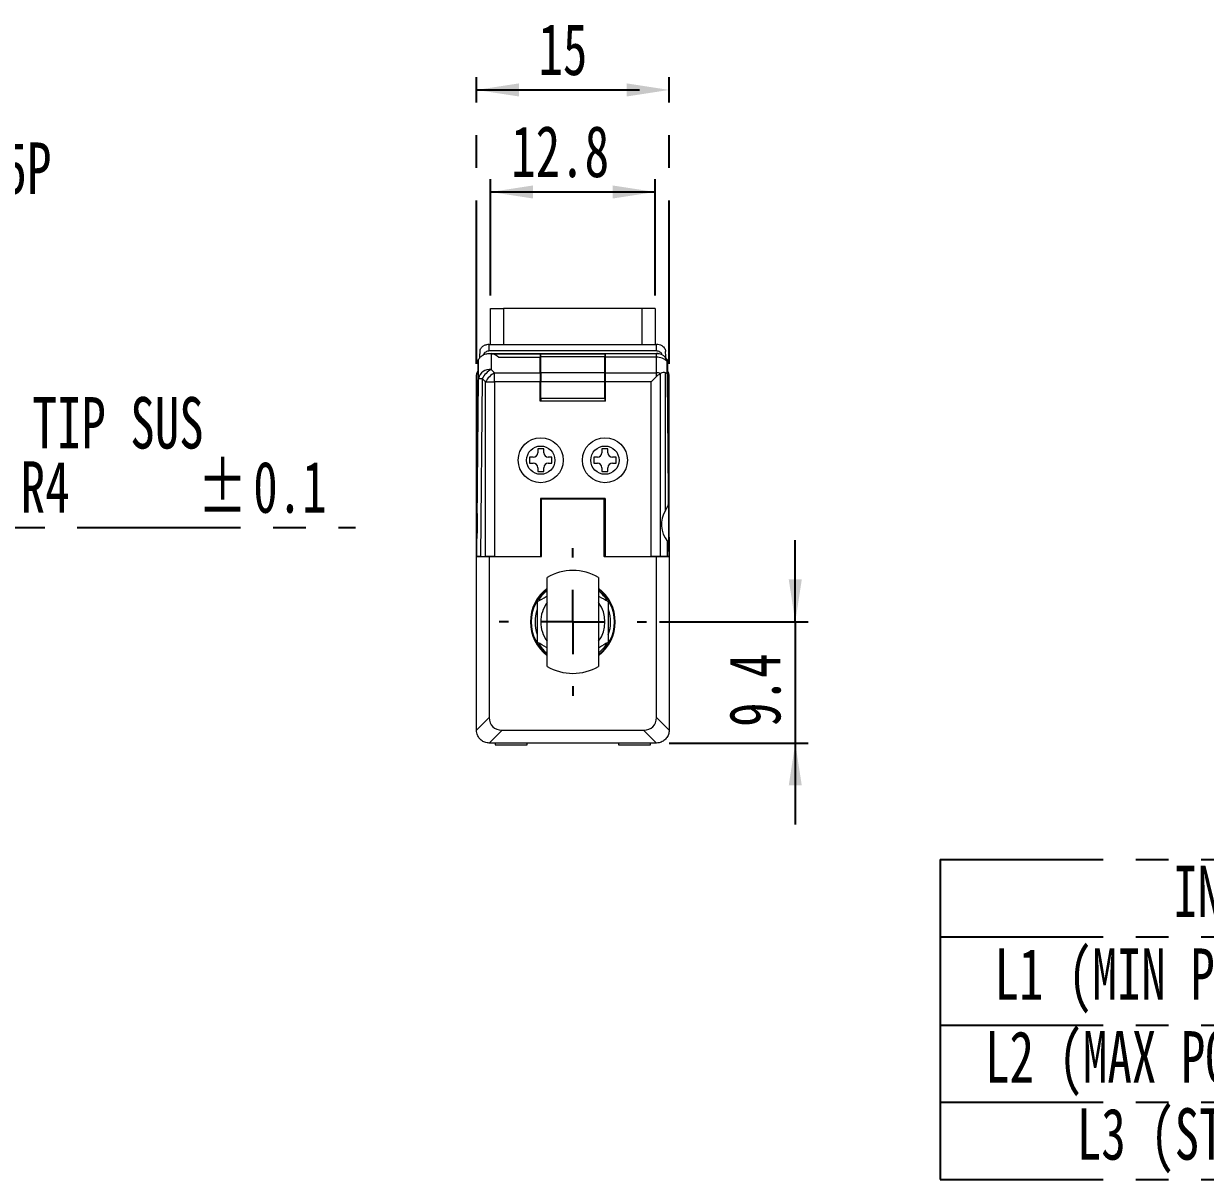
# Paper-space layout '시트2-ENG' of a CAD drawing. Header units: millimetres. Extents: x 5 to 415, y 5 to 292.
# Drawn here: x 235.9 to 327.8, y 137.2 to 227.1 of the extents above; entities that cross this region are included whole.
import ezdxf

# ---------------------------------------------------------------- set-up
doc = ezdxf.new("R2010")
doc.units = ezdxf.units.MM
doc.linetypes.add('CENTERX2', pattern=[20.32, 12.7, -2.54, 2.54, -2.54])
doc.layers.add('CENTER_LINE', color=7, linetype='CENTERX2')
doc.styles.add('SLDTEXTSTYLE0', font='TXT', dxfattribs={"width": 0.7})
doc.dimstyles.new('SLDDIMSTYLE0', dxfattribs={"dimtxt": 4, "dimasz": 3.302, "dimexe": 0, "dimexo": 0.0625, "dimgap": 1, "dimtad": 1, "dimrnd": 1e-09, "dimzin": 12, "dimdsep": 46, "dimtxsty": 'SLDTEXTSTYLE0', "dimsah": 1, "dimcen": 0.09, "dimadec": 0, "dimazin": 3, "dimtfac": 1, "dimtofl": 0, "dimtmove": 0, "dimatfit": 3, "dimfxl": 1, "dimfrac": 2, "dimtolj": 1, "dimtzin": 12, "dimarcsym": 0})
doc.dimstyles.new('SLDDIMSTYLE7', dxfattribs={"dimtxt": 4, "dimasz": 3.302, "dimexe": 0, "dimexo": 0.0625, "dimgap": 1, "dimtad": 1, "dimdec": 1, "dimrnd": 1e-09, "dimzin": 12, "dimdsep": 46, "dimtxsty": 'SLDTEXTSTYLE0', "dimsah": 1, "dimcen": 0.09, "dimadec": 0, "dimazin": 3, "dimtfac": 1, "dimtdec": 1, "dimtmove": 0, "dimatfit": 0, "dimfxl": 1, "dimfrac": 2, "dimtolj": 1, "dimtzin": 12, "dimarcsym": 0})
doc.dimstyles.new('SLDDIMSTYLE9', dxfattribs={"dimtxt": 4, "dimasz": 3.302, "dimexe": 0, "dimexo": 0.0625, "dimgap": 1, "dimtad": 0, "dimtih": 1, "dimtoh": 1, "dimrnd": 1e-09, "dimzin": 12, "dimdsep": 46, "dimtxsty": 'SLDTEXTSTYLE0', "dimsah": 1, "dimcen": 0, "dimadec": 0, "dimazin": 3, "dimtfac": 1, "dimtofl": 0, "dimtmove": 0, "dimatfit": 3, "dimfxl": 1, "dimfrac": 2, "dimtolj": 1, "dimtzin": 12, "dimarcsym": 0})

# ---------------------------------------------------------------- blocks, each defined once
blk = doc.blocks.new('SW_TABLEANNOTATION_2')
at = {"layer": 'CENTER_LINE', "color": 0}
for p, q in [((0, 0), (0, -6)), ((0, 0), (49.878, 0)), ((0, -6), (0, -12.87)), ((0, -6), (49.878, -6)), ((0, -12.87), (0, -18.87)), ((0, -12.87), (49.878, -12.87)), ((0, -18.87), (0, -24.87)), ((0, -18.87), (49.878, -18.87)), ((0, -24.87), (49.878, -24.87))]:
    blk.add_line(p, q, dxfattribs=at)
at = {"layer": 'CENTER_LINE', "color": 0, "char_height": 4, "attachment_point": 1, "style": 'SLDTEXTSTYLE0'}
for s, insert in [('INDEX', (18.153, -0.47)), ('L1 (MIN POSITION)', (4.242, -6.905)), ('L2 (MAX POSITION)', (3.505, -13.34)), ('L3 (STROKE)', (10.644, -19.34))]:
    blk.add_mtext(s, dxfattribs=dict(at, insert=insert))
blk = doc.blocks.new('_D_37')
at = {"layer": 'CENTER_LINE'}
for p, q in [((272.201, 205.922), (272.201, 214.985)), ((285.001, 205.922), (285.001, 214.985)), ((272.201, 213.985), (285.001, 213.985))]:
    blk.add_line(p, q, dxfattribs=at)
for points in [[(272.201, 213.985), (275.503, 213.477), (275.503, 214.493)], [(285.001, 213.985), (281.699, 214.493), (281.699, 213.477)]]:
    blk.add_solid(points, dxfattribs=at)
at = {"layer": 'CENTER_LINE', "insert": (273.806, 219.141), "char_height": 4, "attachment_point": 1, "style": 'SLDTEXTSTYLE0'}
blk.add_mtext('12.8', dxfattribs=at)
blk = doc.blocks.new('_D_38')
at = {"layer": 'CENTER_LINE'}
for p, q in [((271.101, 200.622), (271.101, 222.923)), ((286.101, 200.622), (286.101, 222.923)), ((271.101, 221.923), (286.101, 221.923))]:
    blk.add_line(p, q, dxfattribs=at)
for points in [[(271.101, 221.923), (274.403, 221.415), (274.403, 222.431)], [(286.101, 221.923), (282.799, 222.431), (282.799, 221.415)]]:
    blk.add_solid(points, dxfattribs=at)
at = {"layer": 'CENTER_LINE', "insert": (275.923, 227.079), "char_height": 4, "attachment_point": 1, "style": 'SLDTEXTSTYLE0'}
blk.add_mtext('15', dxfattribs=at)
blk = doc.blocks.new('_D_39')
at = {"layer": 'CENTER_LINE'}
for p, q in [((295.913, 180.54), (295.913, 186.89)), ((285.341, 180.54), (296.913, 180.54)), ((295.913, 180.54), (295.913, 171.12)), ((286.101, 171.12), (296.913, 171.12)), ((295.913, 171.12), (295.913, 164.77))]:
    blk.add_line(p, q, dxfattribs=at)
for points in [[(295.913, 180.54), (296.421, 183.842), (295.405, 183.842)], [(295.913, 171.12), (295.405, 167.818), (296.421, 167.818)]]:
    blk.add_solid(points, dxfattribs=at)
at = {"layer": 'CENTER_LINE', "insert": (290.757, 172.374), "char_height": 4, "attachment_point": 1, "rotation": 90, "style": 'SLDTEXTSTYLE0'}
blk.add_mtext('9.4', dxfattribs=at)
blk = doc.blocks.new('SW_CENTERMARKSYMBOL_7')
at = {"layer": 'CENTER_LINE', "color": 0}
for p, q in [((0, 5), (0, 5.74)), ((0, 0), (0, 2.5)), ((-5, 0), (-5.74, 0)), ((0, 0), (-2.5, 0)), ((0, 0), (0, -2.5)), ((0, 0), (2.5, 0)), ((5, 0), (5.74, 0)), ((0, -5), (0, -5.74))]:
    blk.add_line(p, q, dxfattribs=at)
blk = doc.blocks.new('_D_51')
at = {"layer": 'CENTER_LINE'}
for p, q in [((215.208, 183.368), (219.716, 187.876)), ((219.716, 187.876), (261.686, 187.876)), ((212.38, 180.54), (215.208, 183.368))]:
    blk.add_line(p, q, dxfattribs=at)
blk.add_solid([(215.208, 183.368), (217.902, 185.344), (217.184, 186.062)], dxfattribs=at)
at = {"layer": 'CENTER_LINE', "char_height": 4, "attachment_point": 1, "style": 'SLDTEXTSTYLE0'}
for s, insert in [('ROD END TIP SUS', (221.303, 198.032)), ('%%p', (249.433, 193.032)), ('SPHERE R4', (222.299, 193.032)), ('0.1', (253.729, 193.032))]:
    blk.add_mtext(s, dxfattribs=dict(at, insert=insert))
blk = doc.blocks.new('SW_NOTE_0_21')
at = {"layer": 'CENTER_LINE', "color": 0, "insert": (0.514, 2.409), "char_height": 4, "attachment_point": 1, "style": 'SLDTEXTSTYLE0'}
blk.add_mtext('NUT, M3X0.5P', dxfattribs=at)

psp = doc.layouts.new('시트2-ENG')

# ---------------------------------------------------------------- linework, layer by layer
at = {"color": 7, "linetype": 'Continuous', "lineweight": 18}
for p, q in [((272.201, 202.122), (272.201, 204.922)), ((284.001, 204.922), (273.201, 204.922)), ((285.001, 204.922), (285.001, 202.122)), ((272.101, 201.622), (272.101, 202.122)), ((272.101, 202.122), (285.101, 202.122)), ((285.101, 201.622), (272.101, 201.622)), ((272.101, 201.422), (285.101, 201.422)), ((272.101, 201.422), (276.051, 201.422)), ((276.051, 201.397), (276.051, 201.422)), ((276.122, 201.422), (276.101, 201.378)), ((276.122, 201.422), (281.079, 201.422)), ((281.079, 201.422), (281.101, 201.378)), ((281.151, 201.422), (285.101, 201.422)), ((281.151, 201.396), (281.151, 201.422)), ((285.101, 201.622), (285.101, 202.122)), ((271.101, 185.622), (271.234, 200.921)), ((271.254, 199.477), (271.254, 200.954)), ((271.578, 201.266), (271.633, 201.306)), ((272.254, 201.41), (272.254, 200.175)), ((272.321, 201.397), (276.051, 201.397)), ((276.051, 201.104), (272.831, 201.104)), ((276.051, 201.397), (276.051, 201.104)), ((276.051, 199.915), (276.051, 201.104)), ((276.101, 200.866), (276.051, 200.866)), ((276.101, 200.822), (276.051, 200.822)), ((276.101, 200.822), (276.101, 201.378)), ((276.101, 201.378), (276.105, 201.37)), ((276.101, 199.014), (276.101, 200.822)), ((281.097, 201.37), (276.105, 201.37)), ((276.12, 199.915), (276.109, 201.165)), ((281.092, 201.165), (276.109, 201.165)), ((281.081, 199.915), (281.092, 201.165)), ((281.101, 201.378), (281.097, 201.37)), ((281.101, 201.378), (281.101, 200.822)), ((281.101, 200.866), (281.151, 200.866)), ((281.101, 199.014), (281.101, 200.822)), ((281.101, 200.822), (281.151, 200.822)), ((285.101, 201.396), (281.151, 201.396)), ((281.151, 201.129), (281.151, 201.396)), ((285.101, 201.129), (281.151, 201.129)), ((281.151, 199.915), (281.151, 201.129)), ((285.101, 201.129), (285.101, 201.396)), ((285.101, 199.915), (285.101, 201.129)), ((285.834, 200.873), (285.83, 201.106)), ((285.94, 199.847), (285.94, 200.806)), ((285.967, 200.921), (286.101, 185.622)), ((271.101, 185.622), (271.101, 199.622)), ((272.254, 200.175), (272.515, 199.915)), ((272.515, 199.208), (272.515, 199.915)), ((272.515, 199.915), (276.051, 199.915)), ((276.051, 199.915), (276.051, 199.208)), ((281.081, 199.915), (276.12, 199.915)), ((281.151, 199.915), (285.101, 199.915)), ((281.151, 199.208), (281.151, 199.915)), ((284.686, 199.208), (285.101, 199.622)), ((285.101, 199.622), (285.101, 199.915)), ((285.393, 199.851), (285.393, 185.622)), ((285.808, 189.215), (285.808, 199.915)), ((286.101, 185.622), (286.101, 199.622)), ((271.132, 185.622), (271.254, 199.477)), ((271.547, 199.468), (271.425, 185.622)), ((271.808, 199.208), (271.547, 199.468)), ((271.808, 185.622), (271.808, 199.208)), ((271.808, 199.208), (272.515, 199.208)), ((272.515, 199.208), (272.515, 185.622)), ((276.051, 199.208), (272.515, 199.208)), ((276.051, 197.722), (276.051, 199.208)), ((276.101, 199.014), (276.051, 199.014)), ((276.106, 198.422), (276.101, 199.014)), ((281.079, 199.208), (276.122, 199.208)), ((276.122, 197.922), (276.122, 199.208)), ((281.079, 197.922), (281.079, 199.208)), ((281.095, 198.422), (281.101, 199.014)), ((281.101, 199.014), (281.151, 199.014)), ((281.151, 197.722), (281.151, 199.208)), ((284.686, 199.208), (281.151, 199.208)), ((284.686, 185.622), (284.686, 199.208)), ((276.109, 198.422), (276.051, 198.422)), ((276.109, 197.922), (276.051, 197.922)), ((276.104, 197.922), (276.104, 197.722)), ((276.109, 197.922), (276.109, 198.422)), ((276.122, 197.922), (276.113, 197.922)), ((276.113, 197.922), (276.113, 197.722)), ((281.079, 197.922), (276.122, 197.922)), ((281.079, 197.922), (281.088, 197.922)), ((281.088, 197.922), (281.088, 197.722)), ((281.092, 197.922), (281.092, 198.422)), ((281.092, 198.422), (281.151, 198.422)), ((281.092, 197.922), (281.151, 197.922)), ((281.097, 197.922), (281.097, 197.722)), ((281.151, 197.722), (276.051, 197.722)), ((275.226, 193.355), (275.226, 192.889)), ((275.517, 193.355), (275.226, 193.355)), ((276.334, 193.997), (275.867, 193.997)), ((275.867, 193.997), (275.867, 193.705)), ((276.334, 193.705), (276.334, 193.997)), ((276.976, 193.355), (276.684, 193.355)), ((276.976, 192.889), (276.976, 193.355)), ((280.226, 193.355), (280.226, 192.889)), ((280.517, 193.355), (280.226, 193.355)), ((281.334, 193.997), (280.867, 193.997)), ((280.867, 193.997), (280.867, 193.705)), ((281.334, 193.705), (281.334, 193.997)), ((281.976, 193.355), (281.684, 193.355)), ((281.976, 192.889), (281.976, 193.355)), ((275.226, 192.889), (275.517, 192.889)), ((275.867, 192.539), (275.867, 192.247)), ((275.867, 192.247), (276.334, 192.247)), ((276.334, 192.247), (276.334, 192.539)), ((276.684, 192.889), (276.976, 192.889)), ((280.226, 192.889), (280.517, 192.889)), ((280.867, 192.539), (280.867, 192.247)), ((280.867, 192.247), (281.334, 192.247)), ((281.334, 192.247), (281.334, 192.539)), ((281.684, 192.889), (281.976, 192.889)), ((281.126, 190.147), (276.076, 190.147)), ((276.076, 190.147), (276.076, 185.622)), ((276.151, 185.62), (276.151, 190.12)), ((276.151, 190.12), (281.051, 190.12)), ((277.555, 190.147), (277.528, 190.12)), ((278.683, 190.12), (278.655, 190.147)), ((281.051, 185.62), (281.051, 190.12)), ((281.126, 190.147), (281.126, 185.622)), ((276.151, 189.122), (276.076, 189.122)), ((281.126, 189.122), (281.051, 189.122)), ((276.076, 187.122), (276.151, 187.122)), ((281.051, 187.122), (281.126, 187.122)), ((285.979, 185.622), (285.968, 186.801)), ((276.151, 186.053), (276.076, 186.093)), ((286.058, 186.576), (286.066, 185.622)), ((271.132, 185.622), (271.101, 185.622)), ((271.101, 172.12), (271.101, 185.62)), ((271.101, 185.62), (272.101, 185.62)), ((271.106, 185.62), (271.106, 185.622)), ((271.12, 185.62), (271.12, 185.622)), ((271.425, 185.622), (271.132, 185.622)), ((271.416, 185.62), (271.416, 185.622)), ((271.425, 185.622), (271.808, 185.622)), ((271.798, 185.62), (271.798, 185.622)), ((272.515, 185.622), (271.808, 185.622)), ((271.851, 185.62), (271.851, 185.622)), ((272.101, 185.62), (272.101, 173.11)), ((272.101, 185.62), (276.151, 185.62)), ((272.515, 185.622), (276.076, 185.622)), ((272.651, 185.622), (272.651, 185.62)), ((281.126, 185.654), (281.021, 185.62)), ((281.051, 185.62), (285.101, 185.62)), ((281.126, 185.622), (284.686, 185.622)), ((285.393, 185.622), (284.686, 185.622)), ((285.101, 173.11), (285.101, 185.62)), ((285.101, 185.62), (286.101, 185.62)), ((285.201, 185.62), (285.201, 185.622)), ((285.979, 185.622), (285.393, 185.622)), ((285.701, 185.622), (285.701, 185.62)), ((285.785, 185.622), (285.785, 185.62)), ((286.066, 185.622), (285.979, 185.622)), ((286.101, 185.622), (286.066, 185.622)), ((286.081, 185.62), (286.081, 185.622)), ((286.092, 185.62), (286.092, 185.622)), ((286.101, 185.62), (286.101, 172.12)), ((276.601, 177.075), (276.601, 184.004)), ((280.601, 184.004), (280.601, 180.54)), ((275.995, 182.21), (275.995, 182.318)), ((281.195, 182.318), (281.195, 182.217)), ((280.601, 180.54), (280.601, 177.075)), ((275.496, 179.42), (275.56, 179.42)), ((281.641, 179.42), (281.705, 179.42)), ((275.995, 178.761), (275.995, 178.869)), ((281.195, 178.862), (281.195, 178.761)), ((271.101, 172.11), (272.101, 173.11)), ((285.101, 173.11), (286.1, 172.11)), ((273.09, 172.12), (272.091, 171.12)), ((273.09, 172.12), (284.111, 172.12)), ((285.111, 171.12), (284.111, 172.12)), ((285.101, 171.12), (272.101, 171.12)), ((272.551, 171.12), (272.551, 170.97)), ((275.051, 170.97), (275.051, 171.12)), ((282.151, 171.12), (282.151, 170.97)), ((284.651, 170.97), (284.651, 171.12)), ((272.551, 170.97), (273.801, 170.97)), ((273.801, 170.97), (275.051, 170.97)), ((282.151, 170.97), (283.401, 170.97)), ((283.401, 170.97), (284.651, 170.97))]:
    psp.add_line(p, q, dxfattribs=at)
at = {"color": 8, "linetype": 'Continuous', "lineweight": 18}
for p, q in [((273.201, 204.922), (273.201, 202.122)), ((284.001, 202.122), (284.001, 204.922))]:
    psp.add_line(p, q, dxfattribs=at)
at = {"color": 7, "linetype": 'Continuous', "lineweight": 18}
for centre, radius in [((276.101, 193.122), 1.75), ((276.101, 193.122), 1.1), ((281.101, 193.122), 1.75), ((281.101, 193.122), 1.1)]:
    psp.add_circle(centre, radius, dxfattribs=at)
for centre, radius, start, end in [((285.101, 201.122), 1, 63.69863, 90), ((285.101, 200.422), 1, 82.48354, 90), ((285.101, 200.422), 1, 77.34027, 90), ((272.101, 200.422), 1, 147.81989, 150.05281), ((272.101, 200.422), 1, 43.04269, 81.16753), ((285.142, 199.984), 1.146, 45.82364, 92.07245), ((285.101, 200.422), 1, 32.66721, 77.34027), ((285.101, 200.422), 1, 29.94719, 32.66721), ((272.131, 199.286), 0.897, 82.12722, 167.73628), ((273.007, 198.716), 1.642, 117.27378, 152.72622), ((273.267, 198.455), 1.642, 117.27378, 152.72622), ((285.102, 198.536), 1.378, 76.08614, 90.07918), ((285.627, 199.489), 0.43, 116.60592, 122.80643), ((285.101, 199.622), 1, 0, 29.12304), ((271.553, 204.602), 5.133, 266.658, 269.92808), ((275.517, 193.705), 0.35, 270, 0), ((276.684, 193.705), 0.35, 180, 270), ((280.517, 193.705), 0.35, 270, 0), ((281.684, 193.705), 0.35, 180, 270), ((275.517, 192.539), 0.35, 0, 90), ((276.684, 192.539), 0.35, 90, 180), ((280.517, 192.539), 0.35, 0, 90), ((281.684, 192.539), 0.35, 90, 180), ((287.601, 188.122), 2.1, 148.62287, 218.98329), ((278.601, 180.54), 4, 60, 120), ((278.601, 180.54), 3.3, 127.3052, 232.6948), ((278.601, 180.54), 3.24, 128.11806, 231.88194), ((278.601, 180.54), 3.3, 307.3052, 52.6948), ((278.601, 180.54), 3.24, 308.11806, 51.88194), ((278.595, 180.54), 3.15, 129.27262, 145.62874), ((278.595, 180.54), 3.15, 34.37126, 50.44414), ((278.601, 180.54), 2.94, 160.94845, 199.29904), ((278.601, 180.54), 2.5, 143.1301, 180), ((278.601, 180.54), 2.5, 323.1301, 36.8699), ((278.601, 180.54), 2.94, 339.93015, 19.04294), ((278.601, 180.54), 2.5, 180, 216.8699), ((278.595, 180.54), 3.15, 214.37126, 230.72738), ((278.595, 180.54), 3.15, 309.55586, 325.62874), ((278.601, 180.54), 4, 240, 270), ((278.601, 180.54), 4, 270, 300), ((272.101, 172.12), 1, 180, 180.573), ((285.101, 172.12), 1, 359.427, 0), ((272.101, 172.12), 1, 269.427, 270), ((285.101, 172.12), 1, 270, 270.573)]:
    psp.add_arc(centre, radius, start, end, dxfattribs=at)
for centre, major_axis, ratio, start_param, end_param in [((285.101, 198.208), (0.707, 1.707), 0.414214, 0, 0.445561), ((285.101, 199.622), (1, 0), 0.414214, 0.573826, 0.785398), ((285.101, 296.625), (-1, 114.593), 0.000076, 2.576493, 2.77517), ((286.057, 188.122), (-0.018, 2.1), 0.008727, 2.398373, 7.046704), ((274.08, 174.099), (-1.715, -1.715), 0.57735, 5.759587, 6.806784), ((283.121, 174.099), (1.715, -1.715), 0.57735, 5.759587, 6.806784)]:
    psp.add_ellipse(centre, major_axis=major_axis, ratio=ratio, start_param=start_param, end_param=end_param, dxfattribs=at)
psp.add_ellipse((271.144, 188.122), major_axis=(0.007, 0.85), ratio=0.008727, dxfattribs=at)
for points in [[(272.201, 204.922), (272.216, 204.922), (272.246, 204.922), (272.477, 204.922), (272.807, 204.922), (273.069, 204.922), (273.201, 204.922)], [(285.001, 204.922), (284.986, 204.922), (284.955, 204.922), (284.724, 204.922), (284.394, 204.922), (284.132, 204.922), (284.001, 204.922)]]:
    psp.add_open_spline(points, degree=3, dxfattribs=at)
for points, knots in [([(271.254, 200.954), (271.258, 200.961), (271.266, 200.974), (271.348, 201.089), (271.507, 201.24), (271.75, 201.373), (272.014, 201.433), (272.189, 201.416), (272.254, 201.41)], [0, 0, 0, 0, 0.1540722, 0.3092067, 0.4883347, 0.6715016, 0.8782308, 1, 1, 1, 1]), ([(271.371, 201.122), (271.372, 201.199), (271.375, 201.359), (271.378, 201.503), (271.379, 201.579)], [0, 0, 0, 0, 0.479315, 1, 1, 1, 1]), ([(271.379, 201.579), (271.383, 201.625), (271.392, 201.714), (271.452, 201.841), (271.54, 201.948), (271.619, 201.995), (271.657, 202.018)], [0, 0, 0, 0, 0.268398, 0.522178, 0.764747, 1, 1, 1, 1]), ([(272.101, 201.622), (272.051, 201.618), (271.951, 201.609), (271.816, 201.541), (271.702, 201.44), (271.658, 201.351), (271.635, 201.306)], [0, 0, 0, 0, 0.249883, 0.499844, 0.749883, 1, 1, 1, 1]), ([(272.101, 202.122), (272.024, 202.117), (271.87, 202.108), (271.728, 202.048), (271.657, 202.018)], [0, 0, 0, 0, 0.5000079, 1, 1, 1, 1]), ([(285.566, 201.306), (285.544, 201.351), (285.499, 201.44), (285.385, 201.541), (285.25, 201.609), (285.15, 201.618), (285.101, 201.622)], [0, 0, 0, 0, 0.250117, 0.500156, 0.750117, 1, 1, 1, 1]), ([(285.544, 202.018), (285.588, 201.991), (285.676, 201.937), (285.768, 201.811), (285.814, 201.688), (285.82, 201.609), (285.822, 201.579)], [0, 0, 0, 0, 0.270501, 0.54064, 0.820446, 1, 1, 1, 1]), ([(285.83, 201.122), (285.829, 201.194), (285.826, 201.354), (285.823, 201.499), (285.822, 201.579)], [0, 0, 0, 0, 0.4520547, 1, 1, 1, 1]), ([(276.109, 201.165), (276.108, 201.229), (276.107, 201.345), (276.105, 201.362), (276.105, 201.37)], [0, 0, 0, 0, 0.557681, 1, 1, 1, 1]), ([(281.097, 201.37), (281.096, 201.358), (281.094, 201.336), (281.093, 201.217), (281.092, 201.165)], [0, 0, 0, 0, 0.557682, 1, 1, 1, 1]), ([(285.32, 201.398), (285.318, 201.397), (285.315, 201.397), (285.28, 201.396), (285.226, 201.396), (285.163, 201.396), (285.12, 201.396), (285.101, 201.396)], [0, 0, 0, 0, 0.209529, 0.419059, 0.628588, 0.838117, 1, 1, 1, 1]), ([(285.942, 200.962), (285.942, 200.96), (285.941, 200.957), (285.941, 200.919), (285.94, 200.862), (285.94, 200.813), (285.94, 200.806)], [0, 0, 0, 0, 0.2387509, 0.5024487, 0.9237691, 1, 1, 1, 1]), ([(271.101, 199.622), (271.106, 199.71), (271.117, 199.879), (271.191, 200.03), (271.227, 200.103)], [0, 0, 0, 0, 0.522752, 1, 1, 1, 1]), ([(276.12, 199.915), (276.12, 199.799), (276.122, 199.59), (276.122, 199.325), (276.122, 199.208)], [0, 0, 0, 0, 0.557568, 1, 1, 1, 1]), ([(281.081, 199.915), (281.081, 199.799), (281.079, 199.59), (281.079, 199.325), (281.079, 199.208)], [0, 0, 0, 0, 0.557568, 1, 1, 1, 1]), ([(285.393, 199.851), (285.319, 199.801), (285.221, 199.736), (285.123, 199.644), (285.101, 199.622)], [0, 0, 0, 0, 0.765617, 1, 1, 1, 1]), ([(285.808, 189.215), (285.88, 189.338), (285.966, 189.486), (286.022, 189.617), (286.031, 189.639)], [0, 0, 0, 0, 0.837006, 1, 1, 1, 1]), ([(285.968, 186.801), (285.997, 186.757), (286.047, 186.682), (286.055, 186.607), (286.058, 186.576)], [0, 0, 0, 0, 0.5829951, 1, 1, 1, 1]), ([(275.851, 182.127), (276.077, 182.258), (276.334, 182.406), (276.593, 182.556), (276.624, 182.574)], [0, 0, 0, 0, 0.8788991, 1, 1, 1, 1]), ([(275.851, 178.952), (275.851, 179.086), (275.851, 179.675), (275.851, 180.74), (275.851, 181.662), (275.851, 182.127)], [0, 0, 0, 0, 0.1269715, 0.560077, 1, 1, 1, 1]), ([(280.601, 182.56), (280.62, 182.549), (280.871, 182.404), (281.12, 182.26), (281.351, 182.127)], [0, 0, 0, 0, 0.076233, 1, 1, 1, 1]), ([(281.351, 182.127), (281.351, 181.669), (281.351, 180.747), (281.351, 179.682), (281.351, 179.086), (281.351, 178.952)], [0, 0, 0, 0, 0.433314, 0.873028, 1, 1, 1, 1]), ([(276.601, 178.519), (276.581, 178.53), (276.33, 178.675), (276.081, 178.819), (275.851, 178.952)], [0, 0, 0, 0, 0.076233, 1, 1, 1, 1]), ([(281.351, 178.952), (281.125, 178.821), (280.875, 178.677), (280.624, 178.532), (280.601, 178.519)], [0, 0, 0, 0, 0.9062413, 1, 1, 1, 1]), ([(272.091, 171.12), (271.979, 171.132), (271.755, 171.156), (271.458, 171.33), (271.235, 171.584), (271.119, 171.859), (271.106, 172.04), (271.101, 172.11)], [0, 0, 0, 0, 0.216772, 0.433453, 0.649886, 0.864524, 1, 1, 1, 1]), ([(286.1, 172.11), (286.088, 171.998), (286.064, 171.774), (285.89, 171.477), (285.636, 171.254), (285.361, 171.138), (285.18, 171.125), (285.111, 171.12)], [0, 0, 0, 0, 0.2167717, 0.4334534, 0.649886, 0.8645239, 1, 1, 1, 1])]:
    psp.add_open_spline(points, degree=3, knots=knots, dxfattribs=at)

# ---------------------------------------------------------------- block references
at = {"layer": 'CENTER_LINE'}
for name, p in [('SW_NOTE_0_21', (214.652, 215.43)), ('SW_CENTERMARKSYMBOL_7', (278.601, 180.54)), ('SW_TABLEANNOTATION_2', (307.178, 162.049))]:
    psp.add_blockref(name, p, dxfattribs=at)

# ---------------------------------------------------------------- dimensions: what is measured, and where the dimension line sits
for base, p1, p2, picture, middle in [((286.101, 221.923), (271.101, 199.622), (286.101, 199.622), '_D_38', (278.601, 221.923)), ((285.001, 213.985), (272.201, 204.922), (285.001, 204.922), '_D_37', (278.601, 213.985))]:
    dim = psp.add_linear_dim(base=base, p1=p1, p2=p2, dimstyle='SLDDIMSTYLE0', dxfattribs=at)
    dim.commit()
    dim.dimension.update_dxf_attribs({"geometry": picture, "text_midpoint": middle, "dimtype": 160})
dim = psp.add_radius_dim(center=(212.38, 180.54), mpoint=(215.208, 183.368), text='ROD END TIP SUS\\PSPHERE R4 %%p 0.1', dimstyle='SLDDIMSTYLE9', dxfattribs=at)
dim.commit()
dim.dimension.update_dxf_attribs({"geometry": '_D_51', "text_midpoint": (241.495, 192.706), "dimtype": 164})
dim = psp.add_linear_dim(base=(295.913, 171.12), p1=(284.341, 180.54), p2=(285.101, 171.12), angle=90, dimstyle='SLDDIMSTYLE7', dxfattribs=at)
dim.commit()
dim.dimension.update_dxf_attribs({"geometry": '_D_39', "text_midpoint": (295.913, 175.83), "dimtype": 160})

doc.saveas('drawing.dxf')
